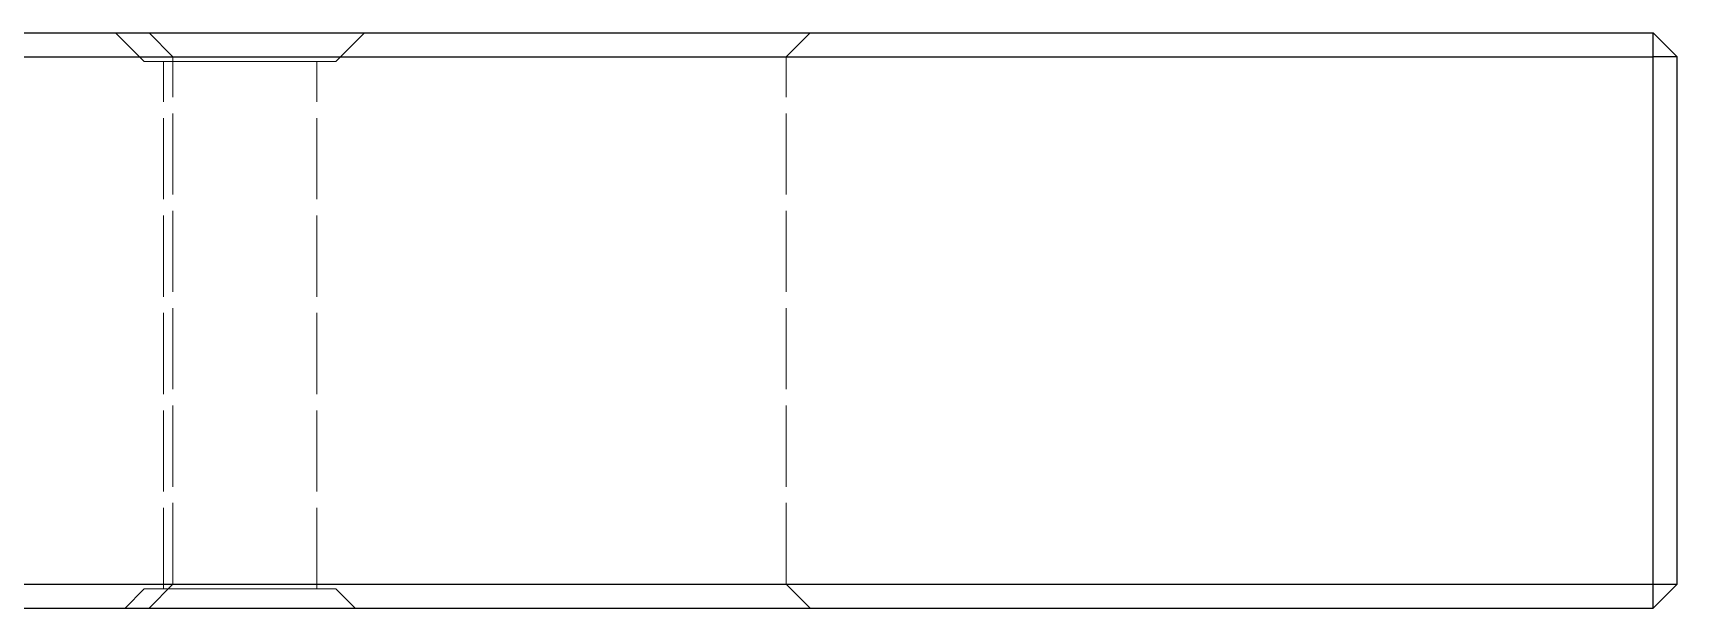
# Model space of a CAD drawing. Header units: millimetres. Extents: x 7 to 422, y 36 to 182.
# Drawn here: x 39.84 to 57, y 123.67 to 129.67 of the extents above; entities that cross this region are included whole.
import ezdxf

# ---------------------------------------------------------------- set-up
doc = ezdxf.new("R2010")
doc.units = ezdxf.units.MM
doc.header["$LTSCALE"] = 0.666667
doc.linetypes.add('DASHED', pattern=[1.524, 1.27, -0.254])
doc.layers.add('HIDDEN', color=7, linetype='DASHED', lineweight=13)
doc.layers.add('VISIBLE', color=7, linetype='CONTINUOUS', lineweight=25)

msp = doc.modelspace()

# ---------------------------------------------------------------- linework, layer by layer
at = {"layer": 'HIDDEN'}
for p, q in [((41, 129.36667), (40.7, 129.66667)), ((41.3, 129.41667), (41.05, 129.66667)), ((43, 129.36667), (43.3, 129.66667)), ((47.7, 129.41667), (47.95, 129.66667)), ((41.3, 123.91667), (41.3, 129.41667)), ((47.7, 123.91667), (47.7, 129.41667)), ((41.2, 123.86667), (41.2, 129.36667)), ((42.8, 123.86667), (42.8, 129.36667)), ((41.3, 123.91667), (41.05, 123.66667)), ((47.7, 123.91667), (47.95, 123.66667)), ((41, 123.86667), (40.8, 123.66667)), ((43, 123.86667), (43.2, 123.66667))]:
    msp.add_line(p, q, dxfattribs=at)
for points in [[(43.3, 129.66667), (43.26741, 129.66667), (43.17126, 129.66667), (43.01638, 129.66667), (42.81054, 129.66667), (42.56405, 129.66667), (42.28928, 129.66667), (42, 129.66667), (41.71072, 129.66667), (41.43595, 129.66667), (41.18946, 129.66667), (40.98362, 129.66667), (40.82874, 129.66667), (40.73259, 129.66667), (40.7, 129.66667)], [(40.7, 129.66667), (40.70817, 129.66667), (40.73259, 129.66667), (40.77295, 129.66667), (40.82874, 129.66667), (40.89926, 129.66667), (40.98362, 129.66667), (41.08076, 129.66667), (41.18946, 129.66667), (41.30836, 129.66667), (41.43595, 129.66667), (41.57064, 129.66667), (41.71072, 129.66667), (41.85445, 129.66667), (42, 129.66667)], [(47.95, 129.66667), (47.8635, 129.66667), (47.60834, 129.66667), (47.19732, 129.66667), (46.65104, 129.66667), (45.9969, 129.66667), (45.2677, 129.66667), (44.5, 129.66667), (43.7323, 129.66667), (43.0031, 129.66667), (42.34896, 129.66667), (41.80268, 129.66667), (41.39166, 129.66667), (41.1365, 129.66667), (41.05, 129.66667)], [(41.05, 129.66667), (41.07169, 129.66667), (41.1365, 129.66667), (41.2436, 129.66667), (41.39166, 129.66667), (41.5788, 129.66667), (41.80268, 129.66667), (42.06048, 129.66667), (42.34896, 129.66667), (42.66449, 129.66667), (43.0031, 129.66667), (43.36054, 129.66667), (43.7323, 129.66667), (44.11372, 129.66667), (44.5, 129.66667)], [(42, 129.66667), (42.14555, 129.66667), (42.28928, 129.66667), (42.42936, 129.66667), (42.56405, 129.66667), (42.69164, 129.66667), (42.81054, 129.66667), (42.91924, 129.66667), (43.01638, 129.66667), (43.10074, 129.66667), (43.17126, 129.66667), (43.22705, 129.66667), (43.26741, 129.66667), (43.29183, 129.66667), (43.3, 129.66667)], [(44.5, 129.66667), (44.88628, 129.66667), (45.2677, 129.66667), (45.63946, 129.66667), (45.9969, 129.66667), (46.33551, 129.66667), (46.65104, 129.66667), (46.93952, 129.66667), (47.19732, 129.66667), (47.4212, 129.66667), (47.60834, 129.66667), (47.7564, 129.66667), (47.8635, 129.66667), (47.92831, 129.66667), (47.95, 129.66667)], [(44.5, 129.41667), (44.14171, 129.41667), (43.78793, 129.41667), (43.44311, 129.41667), (43.11157, 129.41667), (42.7975, 129.41667), (42.50483, 129.41667), (42.23726, 129.41667), (41.99814, 129.41667), (41.79048, 129.41667), (41.6169, 129.41667), (41.47957, 129.41667), (41.38023, 129.41667), (41.32012, 129.41667), (41.3, 129.41667)], [(44.5, 129.41667), (44.85829, 129.41667), (45.21207, 129.41667), (45.55689, 129.41667), (45.88843, 129.41667), (46.2025, 129.41667), (46.49517, 129.41667), (46.76274, 129.41667), (47.00186, 129.41667), (47.20952, 129.41667), (47.3831, 129.41667), (47.52043, 129.41667), (47.61977, 129.41667), (47.67988, 129.41667), (47.7, 129.41667)], [(43, 129.36667), (42.97493, 129.36667), (42.90097, 129.36667), (42.78183, 129.36667), (42.62349, 129.36667), (42.43388, 129.36667), (42.22252, 129.36667), (42, 129.36667), (41.77748, 129.36667), (41.56612, 129.36667), (41.37651, 129.36667), (41.21817, 129.36667), (41.09903, 129.36667), (41.02507, 129.36667), (41, 129.36667)], [(41, 129.36667), (41.00629, 129.36667), (41.02507, 129.36667), (41.05612, 129.36667), (41.09903, 129.36667), (41.15328, 129.36667), (41.21817, 129.36667), (41.29289, 129.36667), (41.37651, 129.36667), (41.46797, 129.36667), (41.56612, 129.36667), (41.66972, 129.36667), (41.77748, 129.36667), (41.88804, 129.36667), (42, 129.36667)], [(42.8, 129.36667), (42.77994, 129.36667), (42.72078, 129.36667), (42.62547, 129.36667), (42.49879, 129.36667), (42.34711, 129.36667), (42.17802, 129.36667), (42, 129.36667), (41.82198, 129.36667), (41.65289, 129.36667), (41.50121, 129.36667), (41.37453, 129.36667), (41.27922, 129.36667), (41.22006, 129.36667), (41.2, 129.36667)], [(41.2, 129.36667), (41.20503, 129.36667), (41.22006, 129.36667), (41.24489, 129.36667), (41.27922, 129.36667), (41.32262, 129.36667), (41.37453, 129.36667), (41.43431, 129.36667), (41.50121, 129.36667), (41.57437, 129.36667), (41.65289, 129.36667), (41.73578, 129.36667), (41.82198, 129.36667), (41.91043, 129.36667), (42, 129.36667)], [(42, 129.36667), (42.11196, 129.36667), (42.22252, 129.36667), (42.33028, 129.36667), (42.43388, 129.36667), (42.53203, 129.36667), (42.62349, 129.36667), (42.70711, 129.36667), (42.78183, 129.36667), (42.84672, 129.36667), (42.90097, 129.36667), (42.94388, 129.36667), (42.97493, 129.36667), (42.99371, 129.36667), (43, 129.36667)], [(42, 129.36667), (42.08957, 129.36667), (42.17802, 129.36667), (42.26422, 129.36667), (42.34711, 129.36667), (42.42563, 129.36667), (42.49879, 129.36667), (42.56569, 129.36667), (42.62547, 129.36667), (42.67738, 129.36667), (42.72078, 129.36667), (42.75511, 129.36667), (42.77994, 129.36667), (42.79497, 129.36667), (42.8, 129.36667)], [(47.7, 123.91667), (47.61977, 123.91667), (47.3831, 123.91667), (47.00186, 123.91667), (46.49517, 123.91667), (45.88843, 123.91667), (45.21207, 123.91667), (44.5, 123.91667), (43.78793, 123.91667), (43.11157, 123.91667), (42.50483, 123.91667), (41.99814, 123.91667), (41.6169, 123.91667), (41.38023, 123.91667), (41.3, 123.91667)], [(41.3, 123.91667), (41.32012, 123.91667), (41.38023, 123.91667), (41.47957, 123.91667), (41.6169, 123.91667), (41.79048, 123.91667), (41.99814, 123.91667), (42.23726, 123.91667), (42.50483, 123.91667), (42.7975, 123.91667), (43.11157, 123.91667), (43.44311, 123.91667), (43.78793, 123.91667), (44.14171, 123.91667), (44.5, 123.91667)], [(44.5, 123.91667), (44.85829, 123.91667), (45.21207, 123.91667), (45.55689, 123.91667), (45.88843, 123.91667), (46.2025, 123.91667), (46.49517, 123.91667), (46.76274, 123.91667), (47.00186, 123.91667), (47.20952, 123.91667), (47.3831, 123.91667), (47.52043, 123.91667), (47.61977, 123.91667), (47.67988, 123.91667), (47.7, 123.91667)], [(43, 123.86667), (42.97493, 123.86667), (42.90097, 123.86667), (42.78183, 123.86667), (42.62349, 123.86667), (42.43388, 123.86667), (42.22252, 123.86667), (42, 123.86667), (41.77748, 123.86667), (41.56612, 123.86667), (41.37651, 123.86667), (41.21817, 123.86667), (41.09903, 123.86667), (41.02507, 123.86667), (41, 123.86667)], [(41, 123.86667), (41.00629, 123.86667), (41.02507, 123.86667), (41.05612, 123.86667), (41.09903, 123.86667), (41.15328, 123.86667), (41.21817, 123.86667), (41.29289, 123.86667), (41.37651, 123.86667), (41.46797, 123.86667), (41.56612, 123.86667), (41.66972, 123.86667), (41.77748, 123.86667), (41.88804, 123.86667), (42, 123.86667)], [(42.8, 123.86667), (42.77994, 123.86667), (42.72078, 123.86667), (42.62547, 123.86667), (42.49879, 123.86667), (42.34711, 123.86667), (42.17802, 123.86667), (42, 123.86667), (41.82198, 123.86667), (41.65289, 123.86667), (41.50121, 123.86667), (41.37453, 123.86667), (41.27922, 123.86667), (41.22006, 123.86667), (41.2, 123.86667)], [(41.2, 123.86667), (41.20503, 123.86667), (41.22006, 123.86667), (41.24489, 123.86667), (41.27922, 123.86667), (41.32262, 123.86667), (41.37453, 123.86667), (41.43431, 123.86667), (41.50121, 123.86667), (41.57437, 123.86667), (41.65289, 123.86667), (41.73578, 123.86667), (41.82198, 123.86667), (41.91043, 123.86667), (42, 123.86667)], [(42, 123.86667), (42.11196, 123.86667), (42.22252, 123.86667), (42.33028, 123.86667), (42.43388, 123.86667), (42.53203, 123.86667), (42.62349, 123.86667), (42.70711, 123.86667), (42.78183, 123.86667), (42.84672, 123.86667), (42.90097, 123.86667), (42.94388, 123.86667), (42.97493, 123.86667), (42.99371, 123.86667), (43, 123.86667)], [(42, 123.86667), (42.08957, 123.86667), (42.17802, 123.86667), (42.26422, 123.86667), (42.34711, 123.86667), (42.42563, 123.86667), (42.49879, 123.86667), (42.56569, 123.86667), (42.62547, 123.86667), (42.67738, 123.86667), (42.72078, 123.86667), (42.75511, 123.86667), (42.77994, 123.86667), (42.79497, 123.86667), (42.8, 123.86667)], [(43.2, 123.66667), (43.16991, 123.66667), (43.08116, 123.66667), (42.9382, 123.66667), (42.74819, 123.66667), (42.52066, 123.66667), (42.26703, 123.66667), (42, 123.66667), (41.73297, 123.66667), (41.47934, 123.66667), (41.25181, 123.66667), (41.0618, 123.66667), (40.91884, 123.66667), (40.83009, 123.66667), (40.8, 123.66667)], [(40.8, 123.66667), (40.80755, 123.66667), (40.83009, 123.66667), (40.86734, 123.66667), (40.91884, 123.66667), (40.98393, 123.66667), (41.0618, 123.66667), (41.15147, 123.66667), (41.25181, 123.66667), (41.36156, 123.66667), (41.47934, 123.66667), (41.60367, 123.66667), (41.73297, 123.66667), (41.86564, 123.66667), (42, 123.66667)], [(47.95, 123.66667), (47.8635, 123.66667), (47.60834, 123.66667), (47.19732, 123.66667), (46.65104, 123.66667), (45.9969, 123.66667), (45.2677, 123.66667), (44.5, 123.66667), (43.7323, 123.66667), (43.0031, 123.66667), (42.34896, 123.66667), (41.80268, 123.66667), (41.39166, 123.66667), (41.1365, 123.66667), (41.05, 123.66667)], [(41.05, 123.66667), (41.07169, 123.66667), (41.1365, 123.66667), (41.2436, 123.66667), (41.39166, 123.66667), (41.5788, 123.66667), (41.80268, 123.66667), (42.06048, 123.66667), (42.34896, 123.66667), (42.66449, 123.66667), (43.0031, 123.66667), (43.36054, 123.66667), (43.7323, 123.66667), (44.11372, 123.66667), (44.5, 123.66667)], [(42, 123.66667), (42.13436, 123.66667), (42.26703, 123.66667), (42.39633, 123.66667), (42.52066, 123.66667), (42.63844, 123.66667), (42.74819, 123.66667), (42.84853, 123.66667), (42.9382, 123.66667), (43.01607, 123.66667), (43.08116, 123.66667), (43.13266, 123.66667), (43.16991, 123.66667), (43.19245, 123.66667), (43.2, 123.66667)], [(44.5, 123.66667), (44.88628, 123.66667), (45.2677, 123.66667), (45.63946, 123.66667), (45.9969, 123.66667), (46.33551, 123.66667), (46.65104, 123.66667), (46.93952, 123.66667), (47.19732, 123.66667), (47.4212, 123.66667), (47.60834, 123.66667), (47.7564, 123.66667), (47.8635, 123.66667), (47.92831, 123.66667), (47.95, 123.66667)]]:
    msp.add_lwpolyline(points, dxfattribs=at)
at = {"layer": 'VISIBLE'}
for p, q in [((7.25, 129.66667), (56.75, 129.66667)), ((57, 129.41667), (56.75, 129.66667)), ((56.75, 129.41667), (56.75, 129.66667)), ((7.25, 129.41667), (56.75, 129.41667)), ((56.75, 123.91667), (56.75, 129.41667)), ((57, 129.41667), (56.75, 129.41667)), ((57, 123.91667), (57, 129.41667)), ((7.25, 123.91667), (56.75, 123.91667)), ((56.75, 123.66667), (57, 123.91667)), ((56.75, 123.66667), (56.75, 123.91667)), ((56.75, 123.91667), (57, 123.91667)), ((7.25, 123.66667), (56.75, 123.66667))]:
    msp.add_line(p, q, dxfattribs=at)

doc.saveas('drawing.dxf')
